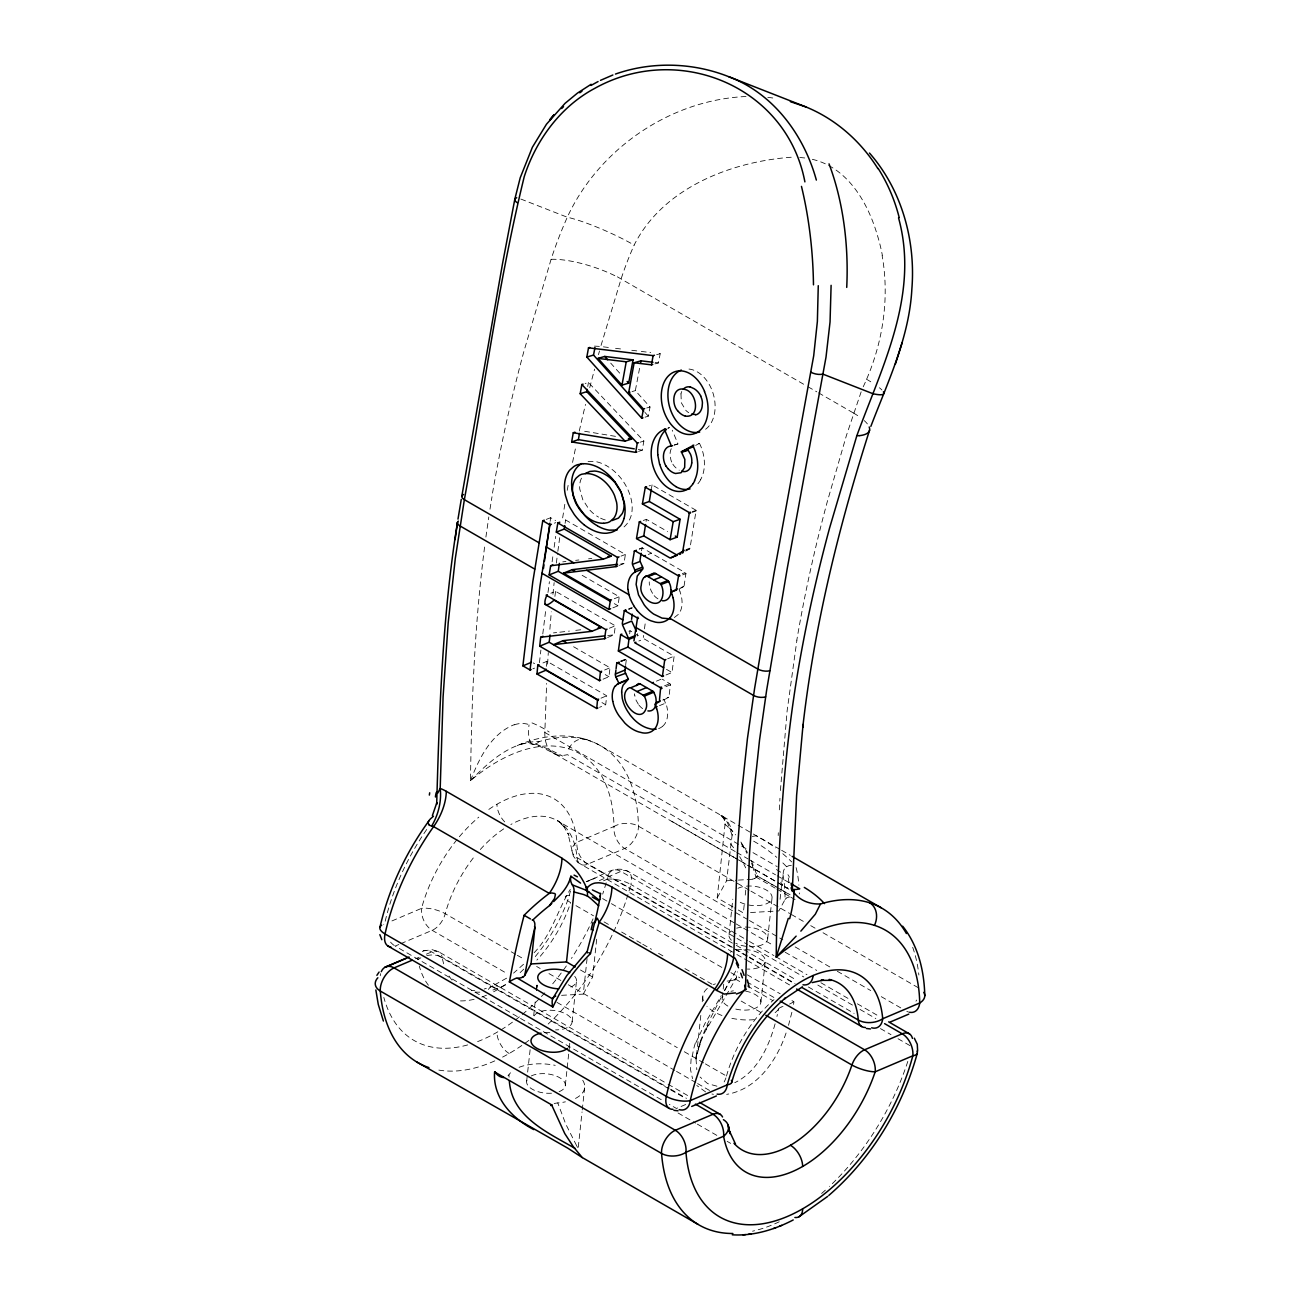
<?xml version="1.0" encoding="UTF-8"?>
<svg xmlns="http://www.w3.org/2000/svg" width="1300" height="1300" viewBox="0 0 1300 1300"><rect width="100%" height="100%" fill="white"/><g stroke="black" fill="none" stroke-linecap="round" stroke-linejoin="round"><path stroke-width="0.75" stroke-dasharray="5 3.75" d="M749.19 890.126L638.446 826.183A17.29 10.205 -1.1 0 0 614.006 826.491A165.588 95.599 -60 0 0 470.486 780.666C471.575 702.39 474.598 624 484.689 546.293M735.215 851.533L567.401 754.65A43.241 24.96 -60 0 1 544.83 732.469L546.634 683.442M778.196 835.575L778.31 832.748M779.334 809.867L779.951 798.265M547.609 664.137L548.291 652.535M780.406 790.546L787.117 710.905L796.916 640.153M669.273 694.346L670.459 684.109L662.334 679.217M684.076 585.975L685.961 573.3L682.37 574.129M549.884 629.281L551.314 611.812M530.124 1049.734L527.54 1073.134M536.51 990.259L537.29 982.394M552.923 594.311L554.141 582.628M536.559 990.145L537.404 982.134M565.337 1085.191L568.734 1053.39M572.13 1021.767L576.517 980.736M578.273 1147.283L582.043 1111.939M700.798 1015.398L696.085 1059.711L696.816 1069.721M702.244 1001.764L702.861 995.93M526.695 1080.934L527.329 1075.084M533.699 1015.576L535.372 999.976M568.929 1051.538L569.725 1044.16M561.567 995.329L583.261 994.11L587.226 957.141M583.261 994.11L592.637 977.015L596.7 939.023M582.254 1109.924L584.642 1087.84M732.891 906.896L717.21 897.845L725.091 823.859L724.067 818.919L720.753 815.23M717.21 897.845L726.586 880.766L732.095 835.347A8.807 6.939 -34.4 0 0 732.176 831.594L732.095 831.285A9.197 7.247 -34.4 0 0 731.64 830.245L730.844 829.173L735.572 834.844M722.264 997.766L723.726 984.084M729.04 934.342L732.81 899.178M744.185 905.011L743.34 912.925L734.63 907.904M745.241 895.115L745.875 889.184M760.906 1002.008L765.294 960.976M767.683 938.6L772.07 897.569M780.081 899.259L782.779 873.958A166.368 29.299 -78 0 1 785.086 899.486L778.83 910.926L749.255 912.6M539.451 662.659L540.881 650.114M546.39 666.331L546.959 661.294L606.71 695.793L605.702 704.73L599.528 707.314M536.477 990.064L537.144 984.1M670.491 684.791L664.479 687.261M542.783 633.945L545.903 608.741M603.021 679.201L608.936 676.747L610.009 667.778L571.87 645.742M696.524 1055.632L696.004 1059.061L700.342 1042.015L698.149 1048.288L703.983 1033.646L736.352 977.827L737.36 971.783M556.367 563.079L557.586 553.296M625.69 664.722L626.275 660.043M666.006 674.976L671.986 672.523L674.131 656.191L644.134 638.869L638.836 641.014M685.961 573.625L682.679 574.86M607.571 637.488L614.153 634.806L615.322 625.804L555.571 591.305L550.842 593.222M547.983 592.508L549.413 581.669M557.846 551.33L559.715 537.582M554.905 596.375L555.571 591.305M629.671 633.815L630.077 630.76L632.141 631.946M643.305 637.488L643.581 635.408M644.459 628.859L645.385 622.115M485.907 537.046L488.8 516.945M612.885 607.831L618.02 605.784L619.255 596.749L581.116 574.714M552.11 561.762L553.117 554.531M554.141 547.267L555.701 536.38M550.128 521.349L550.664 517.709L555.587 520.553M619.044 565.451L624.016 563.55L625.365 554.466L565.614 519.967L562.201 521.267M565.094 523.38L565.614 519.967M641.436 550.81L642.2 547.869L685.116 572.601L682.305 573.658M489.986 509.177L492.001 496.714M562.64 517.871L564.558 506.009A1084.931 626.389 -60 0 1 565.142 502.06M685.669 551.151L689.406 549.055A1.852 1.251 71.1 0 0 689.975 548.178L696.134 510.331L652.064 484.884L649.106 485.891M646.067 521.414L646.392 519.35L667.566 531.57M691.145 1058.704L690.446 1069.266L692.526 1078.707M651.544 487.988L652.064 484.884M638.544 451.392L642.265 450.174L643.874 441.009L588.445 382.493L585.146 383.5M587.714 386.506L588.445 382.493M645.044 417.186L648.342 416.179L650.033 406.981L635.342 390.618L639.925 366.421M793.504 1004.396L793.991 1001.764L790.53 999.781M654.924 363.886L658.401 362.928L660.221 353.697L656.159 353.21M781.056 1007.126A10.026 4.973 6.1 0 0 779.61 1007.923A10.546 5.249 6.2 0 0 778.521 1009.011L776.945 1016.47M680.989 393.916L681.314 402.773L685.847 410.377A18.086 12.626 73.6 0 0 688.707 412.685M791.879 1012.294L788.515 1025.326M598.471 354.656L599.495 350.967M775.092 1023.831C768.722 1046.89 757.347 1071.736 734.76 1082.705M601.039 345.442L621.124 278.866A218.53 126.165 -60 0 1 634.14 245.082C662.951 187.834 731.25 161.493 791.895 157.186M551.102 259.269L523.835 351.601A1136.769 656.321 -60 0 0 491.904 496.746M861.153 391.836L846.495 435.24L827.304 501.654A1084.931 626.389 -60 0 0 796.819 640.185M700.18 1041.479L707.411 1024.124L722.199 995.41M786.061 1033.029C776.88 1060.491 757.169 1089.319 726.668 1094.372M470.535 780.536C479.066 758.599 490.929 733.801 514.231 724.685M695.858 1042.763L704.925 1023.587L721.289 995.638M863.216 386.799C882.359 346.174 890.029 299.796 882.099 255.401M724.75 990.535L729.739 980.85A38.919 19.338 6.1 0 0 727.106 981.11M735.751 971.068L724.035 991.12M736.352 977.827L735.394 979.03A9.328 4.631 6 0 1 734.744 979.485L734.191 979.778M534.089 952.754C551.59 934.895 557.716 909.886 570.278 889.395M752.359 836.42L756.324 835.786L779.886 849.306M775.109 888.095L755.983 877.045L757.25 875.924L750.701 858.829M470.584 780.569C488.865 761.946 511.436 741.016 539.256 741.569A182.877 105.593 -60 0 1 638.446 826.183A17.29 9.977 -60 0 1 624.634 848.477L587.616 864.224A17.29 9.977 -60 0 1 577.038 857.642A96.411 55.672 -60 0 0 510.851 824.509M523.543 964.259L513.581 973.115M662.577 726.31L663 725.936A22.198 14.479 68 0 0 666.656 705.803M662.301 726.554L660.855 727.545A29.347 19.142 67.7 0 1 658.629 728.585M624.049 526.923C639.161 513.484 630.711 489.076 619.158 476.141A50.343 34.483 71.7 0 0 606.759 465.887M506.61 978.169L491.156 986.733L492.781 986.05L484.218 989.024M776.067 886.681L757.136 875.924L774.28 885.804M681.883 587.567L683.686 586.528L679.331 588.185M681.622 587.714L679.055 589.079M665.519 699.01L668.558 697.239L663.163 699.465M695.663 445.429L699.189 443.462L695.484 444.6M665.015 699.286L663.959 699.79M674.391 617.5L678.405 614.347L680.68 610.545A21.58 14.446 70.1 0 0 681.07 595.108A25.561 17.079 70.1 0 0 680.371 592.881L680.062 591.874M674.326 444.925L677.446 444.031M669.386 427.684L668.622 428.058A32.727 22.766 72.2 0 0 667.875 428.464M391.95 920.936L421.558 908.342A113.701 65.65 -60 0 1 478.774 817.164M398.873 944.499L395.184 946.075L662.366 1100.336M400.725 943.702L432.185 930.329A17.29 9.977 -60 0 0 445.25 913.705A96.411 55.672 -60 0 1 474.598 856.278M415.594 958.75L419.169 957.222M426.351 954.184L431.714 951.892A17.29 9.977 -60 0 1 442.146 957.288L668.915 1088.214M599.43 880.555L620.945 871.406L735.199 937.381M603.525 880.799L607.116 879.271A17.29 11.196 67 0 1 620.945 871.406A17.29 9.977 -60 0 1 630.841 884.471L734.565 944.352M685.685 1104.513L676.439 1108.461L669.403 1104.399M586.365 881.676L595.059 878.004L586.186 881.741C599.56 878.004 613.925 863.623 628.258 871.52L747.679 940.469M542.945 662.967L546.959 661.294M532.87 668.817L534.544 668.119M600.99 698.181L606.71 695.793M604.63 670.004L610.009 667.778M662.854 700.115L664.056 699.628L664.804 701.447A23.433 15.275 68 0 1 665.438 703.17L666.331 705.835M659.506 705.64L665.454 703.17M621.546 661.359L625.755 659.62M620.116 661.31L624.942 659.327M621.173 661.391L625.381 659.653M656.419 681.151L661.229 679.169M664.528 685.831L669.939 683.589M609.408 628.209L615.322 625.804M628.891 631.231L630.077 630.76M636.756 635.001L637.536 633.685M637.146 635.992L638.316 635.521L636.773 634.628M667.648 658.808L674.131 656.191M614.266 598.731L619.255 596.749M628.842 608.741L631.069 607.847M628.745 609.164L632.092 607.831M628.859 609.294L632.206 607.961M546.211 519.415L550.664 517.709M554.369 523.185L555.847 522.616M620.994 556.14L625.365 554.466M639.503 548.811L642.054 547.852M639.21 549.217L642.476 547.983M648.245 554.434L651.528 553.199M685.945 549.624L689.942 548.161M685.831 550.355L689.406 549.055M643.289 520.471L646.392 519.35M554.19 1103.635L555.003 1103.375A10.416 5.151 6 0 1 557.148 1103.001L557.765 1102.92A38.919 19.338 6.1 0 0 565.403 1101.831M692.331 511.631L696.134 510.331M692.217 512.346L696.02 511.046M423.329 950.917L432.218 949.666L439.14 952.071L666.347 1083.241M640.169 442.211L643.874 441.009M674.31 445.136L678.015 443.983L673.14 432.331M668.054 427.976L669.289 427.586M646.717 407.989L650.033 406.981M632.028 391.609L635.342 390.618M789.067 865.719L789.604 865.589A9.441 7.442 -35.2 0 1 791.359 865.296M594.441 346.125L599.332 346.369M656.679 354.656L660.221 353.697M783.023 1006.525L782.291 1006.688A9.344 4.664 6.2 0 0 781.267 1007.013M620.766 563.924L624.016 563.55M562.738 561.876L565.955 561.486M575.64 560.349L578.858 559.975M588.559 558.837L591.793 558.447M607.75 635.538L614.153 634.806M553.442 632.905L556.628 632.548M559.812 632.19L569.384 631.085M575.77 630.354L582.156 629.622M588.071 461.402L594.799 461.451A50.684 34.694 71.6 0 1 604.24 464.555L606.45 465.709M726.586 880.766L736.45 880.214M738.416 880.1L750.262 879.434M746.021 96.509C670.426 99.824 598.942 148.671 567.288 217.23A270.595 156.227 -60 0 0 551.184 259.025M471.559 990.568L474.76 990.665M799.76 157.463L804.863 157.982M716.934 1086.182L707.655 1083.631L700.066 1077.017M631.784 350.285L639.909 351.26M641.258 351.423L650.731 352.56M603.395 346.856L610.155 347.669M615.566 348.335L623.675 349.31M655.151 362.537L658.401 362.928M767.812 97.321L774.361 98.199M733.72 857.188L552.24 752.375L555.457 754.227C543.855 748.589 530.806 739.408 517.497 745.485C543.319 734.305 574.681 731.234 599.999 745.436L756.844 836.062A198.543 162.419 -29.3 0 1 775.515 847.941M615.485 436.361L583.18 431.031M638.267 449.524L642.265 450.174M713.44 1094.307L711.929 1094.015M812.321 159.315C847.259 167.489 867.425 201.906 876.996 234A229.905 203.954 -32.7 0 1 882.359 255.336M531.505 743.779L533.747 744.347M520.845 199.046L567.288 217.23A51.886 7.605 24 0 1 634.14 245.082M705.624 1091.935L696.784 1085.467M617.37 276.819L806.309 385.775M581.49 478.156A19.338 13.211 70.8 0 0 579.751 488.995L582.741 499.574L588.64 508.771A38.139 25.886 70.7 0 0 596.716 516.003L598.536 517.091M808.048 386.783L816.79 391.836M818.529 392.844L853.466 413.01M614.283 603.622L618.02 605.784M666.477 669.354L671.986 672.523M605.199 674.586L608.936 676.747M533.227 662.886L534.56 663.666M601.965 702.569L605.702 704.73M781.641 850.314L790.367 855.367M544.83 732.469L740.074 845.179M741.683 846.105L748.134 849.842M752.976 852.638L777.173 866.612M736.824 852.459L748.117 858.975M749.726 859.917L775.548 874.819M777.156 875.745L790.075 883.204M735.475 858.195L746.005 864.273M747.76 865.28L787.8 888.371A43.241 24.96 -60 0 1 780.731 882.245M780.715 889.362L790.091 894.79M775.986 886.795L789.685 894.709M776.847 889.086L789.019 896.123M790.741 897.114L797.696 901.127M750.961 891.134L779.074 907.367M780.845 908.391L789.636 913.461M791.391 914.485L803.692 921.586M810.729 925.649L815.994 928.688M823.03 932.75L917.946 987.545M747.679 919.523L624.634 848.477A17.29 11.196 67 0 1 614.006 826.491L576.989 842.237A113.701 65.65 -60 0 0 486.281 811.233M749.434 920.53L782.844 939.819M795.145 946.92L830.294 967.216M837.33 971.279L870.724 990.568M881.286 996.661L904.134 1009.84M734.354 922.886L559.049 821.714L562.689 824.509L557.31 820.365L564.915 827.596L563.225 825.5L568.913 835.396L567.84 833.089L573.349 856.099L578.403 862.778L650.731 904.767M736.109 923.894L772.915 945.149M785.184 952.234L816.741 970.434M749.434 941.476L773.955 955.63M775.694 956.638L806.975 974.708M820.885 982.735L850.428 999.798M857.383 1003.811L879.97 1016.844M736.954 938.389L747.5 944.483M749.255 945.506L803.758 976.966M817.814 985.075L852.979 1005.371M860.015 1009.434L875.826 1018.566M736.32 945.36L796.087 979.875M808.389 986.976L854.1 1013.366M880.458 1028.592L891.004 1034.67M898.04 1038.733L910.341 1045.834M747.565 956.085L577.038 857.642A17.29 10.871 -4.9 0 1 576.989 842.237A17.29 11.196 67 0 0 587.616 864.224L747.597 956.572M749.32 957.109L795.015 983.483M749.352 957.596L793.293 982.962M652.486 905.791L735.101 953.485M736.856 954.509L745.648 959.579M747.403 960.586L789.604 984.945M747.337 974.837L780.163 993.785M602.631 898.592L609.668 902.639M611.423 903.663L723.921 968.614M730.957 972.676L739.749 977.746M746.785 981.809L774.914 998.042M735.394 979.03L740.496 981.971M747.305 985.904L772.817 1000.626M575.949 905.661L593.531 915.818M604.077 921.911L609.342 924.95M621.644 932.051L640.981 943.215M642.736 944.239L651.528 949.309M658.564 953.371L665.6 957.417M684.938 968.581L713.066 984.831M741.179 1001.065L762.271 1013.236M580.45 969.979L592.637 977.015M515.564 954.298L445.25 913.705A17.29 5.883 15.2 0 0 421.558 908.342A17.29 11.196 67 0 0 432.185 930.329L507.78 973.976M517.319 955.305L524.355 959.367M536.656 966.469L540.166 968.5M548.957 973.586L561.259 980.688M568.295 984.75L677.284 1047.67M684.32 1051.733L703.658 1062.896M705.413 1063.904L726.505 1076.075A17.29 9.977 -60 0 1 724.165 1081.941M557.001 1002.381L674.765 1070.388M676.52 1071.395L695.858 1082.559M697.629 1083.582L711.685 1091.691M668.086 1084.249L689.016 1096.322M670.67 1089.221L686.497 1098.354M669.029 1088.896L431.714 951.892A17.29 11.196 67 0 0 422.24 951.486M670.784 1089.92L684.856 1098.029M678.048 1112.979L695.581 1123.102M697.336 1124.126L718.396 1136.281M727.155 1141.335L730.665 1143.366M671.986 821.454L787.8 888.371M784.582 886.519L789.457 889.606M657.946 598.845L656.451 597.821A15.779 10.595 69.8 0 1 653.071 594.311L652.519 593.515M722.085 815.929C726.716 818.074 732.16 829.238 731.64 830.245M578.403 862.778L576.144 860.6M644.914 412.36L648.342 416.179M619.678 373.132L610.707 363.123M638.365 704.275L636.155 700.391A12.447 8.174 67.7 0 1 635.131 697.288L634.758 695.126M740.903 842.026L747.484 852.556M576.599 1145.641L565.646 1123.85L557.765 1102.92M576.859 1146.129L577.492 1147.413M672.262 430.235L672.701 431.291M752.44 865.833L755.983 877.045M679.981 591.614L679.266 589.534M509.064 1077.229L508.966 1074.743A38.919 19.338 6.1 0 1 512.281 1071.168M799.305 892.889L799.337 893.994M508.95 1074.743A10.546 5.232 6.1 0 1 507.991 1075.734M582.725 1080.284A38.919 19.338 6.1 0 1 574.113 1099.085M519.106 1067.316A38.919 19.338 6.1 0 1 555.23 1065.35M548.161 1024.026A182.877 105.593 -60 0 0 630.841 884.471A17.29 6.013 14.8 0 0 607.116 879.271A165.588 95.599 -60 0 1 602.68 894.124M528.905 1040.358A182.877 105.593 -60 0 1 499.558 1058.622M494.78 1060.881A182.877 105.593 -60 0 1 436.702 1069.689M695.776 1057.436A65.358 35.084 -58.2 0 1 700.716 1043.104M778.538 1009.011A38.919 19.338 6.1 0 1 772.119 1014.666M754.244 1019.655A38.919 19.338 6.1 0 1 729.592 1017.819M721.971 1015.495A38.919 19.338 6.1 0 1 706.908 1006.233M703.398 1000.675A38.919 19.338 6.1 0 1 708.337 987.61M713.391 984.685A38.919 19.338 6.1 0 1 715.374 983.856M692.331 1056.721A56.469 37.538 -59.6 0 1 696.036 1040.991M793.488 1001.812A11.635 3.38 -21.7 0 1 789.587 1004.071M509.161 1053.487A17.29 9.977 60 0 1 496.941 1032.314M593.044 918.856A165.588 95.599 -60 0 1 571.399 958.458M566.361 965.916A165.588 95.599 -60 0 1 552.289 984.295M544.814 992.859A165.588 95.599 -60 0 1 474.435 1042.779M467.642 1044.924A165.588 95.599 -60 0 1 383.841 997.425M426.709 829.481A165.588 95.599 -60 0 0 384.54 924.089A17.29 6.792 12.4 0 0 383.695 924.316M380.266 975.764A17.29 11.196 67 0 1 380.64 973.619M535.275 956.589A113.701 65.65 -60 0 0 569.481 895.278A17.29 11.196 67 0 1 570.911 890.321M569.481 895.278A17.29 4.696 18.5 0 0 570.668 902.623A96.411 55.672 -60 0 1 536.867 960.099M523.754 969.15A113.701 65.65 -60 0 1 517.725 974.789M505.326 984.604A113.701 65.65 -60 0 1 492.733 992.258M486.444 995.215A113.701 65.65 -60 0 1 481.78 997.035M474.11 999.31A113.701 65.65 -60 0 1 456.755 1000.724M428.415 985.237A113.701 65.65 -60 0 1 419.299 966.046M420.875 957.807A17.29 11.651 -10.1 0 0 417.901 959.758A17.29 11.196 67 0 1 418.909 955.663M426.79 955.614A17.29 11.651 -10.1 0 1 442.146 957.288A96.411 55.672 -60 0 0 444.356 965.981M505.602 984.847A96.411 55.672 -60 0 1 489.808 990.827M479.83 992.16A96.411 55.672 -60 0 1 475.101 992.03M452.01 980.086A96.411 55.672 -60 0 1 447.655 973.635M480.317 849.501A96.411 55.672 -60 0 1 503.994 828.669M488.345 989.446A17.29 11.196 67 0 1 500.273 987.35M912.681 947.31A182.877 105.593 -60 0 1 918.873 975.033M907.806 1061.418A182.877 105.593 -60 0 1 829.433 1186.413M825.354 1190.15A182.877 105.593 -60 0 1 819.878 1194.944M779.22 1221.789A182.877 105.593 -60 0 1 752.521 1231.197M734.207 979.794A10.156 5.07 6.2 0 1 730.21 980.818M569.676 1043.25A19.451 9.669 6.1 0 1 568.539 1047.247M544.83 1032.688A19.451 9.669 6.1 0 1 550.274 1032.72M531.278 1075.961A19.451 9.669 6.1 0 1 559.617 1077.668A19.451 9.669 6.1 0 1 558.724 1091.805M551.509 1093.219A19.451 9.669 6.1 0 1 532.334 1089.27A19.451 9.669 6.1 0 1 527.361 1079.276M736.564 950.008A19.451 9.669 6.1 0 1 764.481 957.97A19.451 9.669 6.1 0 1 747.386 969.069M730.356 952.217A19.451 9.669 6.1 0 1 731.217 951.746M745.566 991.12A19.451 9.669 6.1 0 1 760.142 1004.477A19.451 9.669 6.1 0 1 734.841 1008.865M727.886 1006.102A19.451 9.669 6.1 0 1 722.914 996.109M730.99 991.299A19.451 9.669 6.1 0 1 733.411 990.827M514.296 724.847A24.619 23.335 75.5 0 1 529.1 724.604M539.256 741.569A43.241 12.057 -71.6 0 1 529.019 724.913M532.009 722.898A48.994 18.168 15.6 0 1 549.169 732.03M535.762 744.12A112.872 45.224 12 0 1 562.591 756.08M776.441 869.554A48.994 12.789 19 0 1 783.136 873.892M789.165 882.765A43.241 34.32 -41.4 0 1 788.044 874.461M787.946 874.689A24.619 12.269 -78.3 0 1 789.392 877.191M853.417 413.01A51.951 14.82 17.8 0 1 859.885 417.137M864.24 420.615A51.951 14.82 17.8 0 1 867.376 423.914M567.222 490.295A1084.931 626.389 -60 0 1 568.425 483.762M572.569 462.426A1084.931 626.389 -60 0 1 575.997 445.933M579.28 431.015A1084.931 626.389 -60 0 1 585.536 404.365M589.729 387.644A1084.931 626.389 -60 0 1 594.604 369.168M568.75 748.865A17.29 14.007 -72.3 0 1 588.477 740.431M757.153 875.924A8.921 4.42 5.5 0 1 754.812 878.41M720.736 815.311A198.543 38.447 -77.4 0 1 729.381 827.905A9.604 7.556 -34.5 0 1 731.429 829.92M741.439 843.83A177.385 145.112 -29.3 0 1 746.98 853.434M751.514 863.298A177.385 145.112 -29.3 0 1 752.505 865.8M729.316 828.019A177.385 145.112 -29.3 0 1 734.89 834.616M732.111 835.283A191.149 33.67 -78 0 0 725.026 824.688A7.394 4.794 67 0 0 720.801 814.905M782.779 853.694A198.543 162.419 -29.3 0 1 791.684 861.916M786.581 866.791A8.678 6.825 -34.4 0 1 788.661 865.833M753.659 841.165A191.149 157.479 -27.5 0 1 776.783 857.383M782.844 862.94A191.149 157.479 -27.5 0 1 786.646 866.775M394.274 945.506A17.29 11.196 67 0 1 388.57 939.494M504.692 821.892A17.29 9.977 60 0 1 496.941 804.261M726.505 1076.075A96.411 55.672 -60 0 1 774.004 999.619M916.614 1000.057A17.29 9.977 -60 0 1 915.98 1001.179M908.651 1012.066A17.29 11.196 67 0 1 906.815 1011.351M574.73 976.365A19.451 9.669 6.1 0 1 567.694 988.016M534.137 1015.869A19.451 9.669 6.1 0 1 555.425 1010.653A19.451 9.669 6.1 0 1 572.13 1021.572A19.451 9.669 6.1 0 1 555.587 1029.892M738.01 888.339A19.451 9.669 6.1 0 1 766.009 889.85A19.451 9.669 6.1 0 1 766.122 903.923A19.451 9.669 6.1 0 1 738.124 901.062M736.629 928.184A19.451 9.669 6.1 0 1 762.905 931.661A19.451 9.669 6.1 0 1 762.076 944.824A19.451 9.669 6.1 0 1 735.686 943.231M731.347 940.209A19.451 9.669 6.1 0 1 731.266 930.898M739.635 856.651A166.368 137.069 -27.5 0 1 745.664 867.864M730.486 843.83A166.368 137.069 -27.5 0 1 733.769 848.006M783.217 873.876A10.01 8.255 -27.5 0 1 786.094 866.726M785.07 899.535A9.848 4.891 6.3 0 1 786.597 898.008M786.744 897.943A9.425 4.68 6.1 0 1 787.508 897.569L787.784 897.455A8.742 4.355 6.2 0 1 789.734 896.919M754.715 878.459A9.523 4.729 6 0 1 752.895 879.044M752.7 879.125A9.88 4.924 6.2 0 1 750.75 879.417M551.168 259.317A51.886 14.463 17.9 0 1 617.142 276.851M866.483 379.226A51.886 7.605 24 0 1 873.892 383.776M879.417 387.757A51.886 7.605 24 0 1 881.92 390M688.984 369.054A32.37 22.782 74.4 0 1 713.489 394.745A32.37 22.782 74.4 0 1 705.591 429.276M680.94 393.868A13.52 9.474 74 0 1 681.769 391.511M796.087 867.62A177.385 34.352 -77.4 0 1 798.883 885.138M699.433 443.284A32.435 22.441 73 0 1 700.668 479.554M700.7 479.602A32.24 22.149 72.9 0 1 696.101 485.55M671.271 448.679A13.877 9.62 72.5 0 0 670.053 455.358L670.914 459.94A13.731 9.49 72.5 0 0 672.864 464.149M672.847 464.165A14.511 10.026 72.4 0 0 675.122 467.058L675.773 467.691A16.867 11.651 72.4 0 0 679.234 470.194M605.264 519.951A37.911 25.691 70.6 0 1 598.536 517.043M652.584 593.352A14.056 9.474 70 0 1 649.253 581.88M634.546 695.077A14.983 9.848 67.7 0 1 634.433 693.794M642.622 708.63A15.535 10.172 67.7 0 1 638.381 704.356M708.337 1024.871L705.965 1029.405L708.305 1024.969"/><path stroke-width="1.5" d="M621.66 692.039L622.245 698.279A26.617 17.387 67.5 0 0 629.492 713.944L629.558 714.253A41.616 27.17 67.4 0 0 631.605 716.771L633.961 719.404A38.659 25.171 67.4 0 0 647.676 728.146L650.488 728.91A35.279 22.994 67.4 0 0 652.389 729.202L656.24 729.154M679.201 1109.648A17.29 11.196 67 0 0 690.267 1100.596A165.588 95.599 -60 0 1 745.485 988.634L749.385 855.758L753.886 793.033L759.558 739.928L766.626 690.316L787.378 567.726L826.004 357.207L830.05 321.945L831.106 285.334M735.508 992.908L724.1 994.077L716.479 990.373A43.241 20.215 -51.7 0 0 733.671 957.905L737.766 844.854L741.699 792.236L747.403 738.79L754.536 688.837L773.923 574.031L813.702 355.777L817.375 321.457L818.269 285.691M792.269 891.377L796.624 795.194L803.075 724.409L802.783 727.236C814.255 626.145 838.663 526.923 869.602 430.121M587.454 895.7L587.47 893.035M597.854 708.012L596.733 708.484L536.981 673.985L537.794 665.113L538.947 664.641M596.733 708.484L597.545 699.611L598.683 699.14M531.18 669.516L530.059 669.988L522.892 665.86L532.756 582.059L542.766 520.747L544.245 520.179M530.059 669.988L539.923 586.186L549.933 524.875L551.411 524.306M917.638 1051.148L917.28 1044.274L914.306 1038.18M600.649 680.192L599.462 680.68L539.711 646.181L540.702 637.244L543.091 636.253M524.778 975.341L531.017 963.934L534.983 926.981A166.368 29.299 -78 0 0 524.761 975.341A9.848 4.891 5.9 0 1 523.201 976.836M575.217 966.972L566.508 961.935L573.999 891.946A15.031 12.399 -26.8 0 0 573.592 887.494M599.462 680.68L600.454 671.742L601.656 671.239M536.981 673.985L545.951 670.231L546.081 669.11M616.736 663.309L616.736 663.227A2.779 1.836 68.2 0 1 616.834 662.691L617.094 662.642A3.461 2.275 68.4 0 1 617.467 662.821L660.628 687.781L659.506 699.692M539.711 646.181L549.185 642.249L550.062 634.952M616.086 668.704L616.736 663.341L619.141 662.35M615.924 670.036L615.355 674.651A3.608 2.356 67.6 0 0 615.81 676.845L625.592 673.303A47.645 31.054 68 0 1 626.291 674.749L628.387 679.153L623.188 685.067A19.614 12.902 67.5 0 0 621.66 692.039M625.528 666.055L624.942 670.67A3.591 2.373 68.1 0 0 625.381 672.88L625.592 673.303M621.839 634.091L620.653 634.579L618.361 651.024L627.933 647.091L629.005 638.934M547.3 594.669C544.082 600.048 542.279 611.244 554.466 599.739M631.589 619.288L632.271 614.185M791.034 887.835A43.241 34.32 -41.4 0 0 820.511 903.955L815.327 914.209L800.849 931.125M618.361 651.024L662.399 676.455L664.706 660.01L665.892 659.539M543.465 568.49L543.952 564.883M552.858 564.899L550.631 565.776L549.153 574.925L558.269 571.285L559.358 563.371M604.549 635.911L563.062 640.673L553.508 644.637L604.597 638.706L605.865 629.639L607.051 629.168M544.44 561.259L549.851 523.169M638.479 618.475L637.358 618.183M455.049 539.614L457.519 522.226C442.341 615.469 439.433 710.092 436.67 804.31L436.865 802.636L432.396 815.539M600.519 893.75L592.41 889.931M639.99 560.479L641.079 553.247M559.78 522.194L557.83 522.941L556.303 532.106L564.265 529.051L564.769 525.639M622.261 623.773L624.276 610.951L625.95 610.269M633.945 640.949L637.374 618.93M600.21 895.814L600.08 896.659M640.64 521.43L639.308 521.901L636.464 538.606L643.776 535.925L645.564 524.534M549.153 574.925L608.904 609.424L610.383 600.275L611.504 599.836M457.99 519.122L461.256 499.444M639.308 521.901L670.101 539.695L677.186 537.128L680.095 519.269L649.301 501.491L642.395 503.913L645.304 487.191L646.571 486.753M632.271 563.404L634.433 550.778M649.301 501.491L651.365 489.027M461.825 496.177L502.596 263.299L514.816 199.209L520.227 177.743L532.383 147.257L546.455 124.247L565.029 103.366L577.492 93.08L591.142 84.272M610.383 600.275L563.436 573.17L616.054 566.605L617.581 557.44L619.044 556.871M574.941 432.185L573.267 432.754L571.659 441.951L578.403 439.644L579.459 433.355M599.625 899.47L599.544 899.958M671.206 557.83L682.273 551.655A1.852 1.268 72 0 0 682.841 550.761L689.374 512.639L690.641 512.2M670.101 539.695L673.189 521.69L680.095 519.269M676.39 588.721L678.47 576.436L679.867 575.916M599.462 900.461L599.462 900.461A49.108 8.645 -78 0 1 596.375 915.492L595.4 919.604M583.082 384.15L581.847 384.524L637.276 443.137L635.635 452.351L571.659 441.951M587.194 389.382L586.771 391.674L631.654 439.01L625.04 441.155L580.19 393.738L581.847 384.524M642.98 417.82L641.745 418.21L643.419 408.996L628.696 392.6L634.14 362.765L641.014 360.831L652.974 362.277M641.745 418.21L586.836 357.045L588.51 347.815L589.778 347.457M621.985 385.125L626.226 361.806L633.067 359.873L628.648 383.142L621.985 385.125L598 358.394L604.727 356.444L633.067 359.873M634.14 362.765L651.446 364.845L653.136 355.631L654.469 355.257M437.726 793.146L440.196 788.45L443.089 696.832L448.191 622.814L455.293 558.561L464.36 499.671C483.876 391.966 498.241 282.929 524.258 176.589C536.087 139.961 560.511 106.551 594.896 88.286C678.584 41.697 786.793 86.499 804.895 181.886M643.776 411.092L593.531 355.079L594.961 347.604M640.64 362.7L641.014 360.831M587.161 951.649A184.697 32.532 -78 0 1 592.67 930.605L592.816 929.955M788.304 918.336L776.246 957.044L796.136 936.13M624.293 610.837L625.495 610.074M595.173 920.546L592.702 930.443M379.99 927.095C388.765 888.81 405.86 852.638 428.902 820.885M870.854 426.368C887.851 381.777 909.252 337.691 911.852 289.152C915.801 240.63 901.859 189.979 869.472 153.043M917.312 1053.179C902.346 1107.746 871.666 1158.316 828.815 1195.415M731.673 1082.494C740.821 1049.88 759.541 1019.72 785.558 997.896L784.42 998.904L802.425 986.846M902.021 343.054L895.375 364.081M856.895 435.532C882.456 365.609 919.587 294.271 898.528 217.815M594.685 922.903L596.911 918.434A1.804 0.975 -74.8 0 1 597.366 918.255L599.219 922.22A193.619 37.505 -77.4 0 0 590.46 953.599A177.385 145.112 -29.3 0 0 558.837 995.117L552.874 1007.013L509.421 981.923L512.021 968.077A177.385 34.352 -77.4 0 1 524.111 915.298A193.619 158.389 -29.3 0 1 549.266 893.376A43.241 24.96 -60 0 0 561.957 858.114L446.306 791.342A49.108 28.925 61 0 0 440.196 788.466A43.241 28.909 -69.9 0 1 431.714 825.971A7.654 6.013 -86.3 0 1 433.615 826.605L549.25 893.376A16.315 15.307 67.2 0 1 551.753 892.954L554.726 893.523A1.934 1.82 77.1 0 1 555.409 894.481L554.548 898.495L549.445 905.645A184.697 152.165 -27.5 0 0 532.642 920.173L532.155 919.896M569.839 879.678L570.944 876.216L580.58 883.106M569.497 880.571L568.571 882.716M553.02 998.059L566.767 975.601L587.048 951.584M376.886 975.341L379.096 972.042M693.16 483.535L692.559 484.429A32.24 22.246 72.8 0 1 656.191 474.045A32.24 22.246 72.8 0 1 664.462 429.471M643.89 577.655L643.597 577.996A10.172 6.971 71.7 0 0 643.337 578.321A14.787 10.14 71.7 0 0 641.29 585.114C637.406 597.837 659.88 612.869 662.74 595.416A13.553 9.279 71.7 0 0 661.082 584.447M561.665 108.55L563.534 106.649M612.82 701.431L613.633 704.844A26.032 16.754 66.1 0 0 619.109 715.91L624.91 723.125A38.139 24.31 65.8 0 0 638.398 731.819L642.622 732.875A30.924 19.776 66.9 0 0 651.983 731.25L654.062 729.528M627.608 688.984C615.989 700.001 641.729 727.756 646.555 706.794A13.39 8.596 67.7 0 0 644.296 696.101M553.637 901.631L560.414 894.725A49.108 40.462 -27.5 0 0 568.669 882.733M549.559 905.531L551.801 903.386M533.845 1129.602C512.184 1118.504 492.635 1097.964 494.585 1071.947L551.606 1104.854L550.859 1105.585L551.85 1104.935M644.264 577.33L645.19 576.648M627.835 688.789L628.079 688.594A14.771 9.636 66.9 0 1 628.534 688.301L629.671 687.7M827.71 1196.39L799.077 1216.735M433.436 816.238L430.479 818.854A21.32 9.571 -9.2 0 0 427.96 823.062M628.387 679.153L618.394 683.442M615.501 686.091A28.779 18.801 66.1 0 1 617.435 684.158L618.134 683.637M670.231 618.865L661.992 618.101L653.738 614.12A37.278 24.911 69.5 0 1 648.489 609.765L646.003 607.116A40.593 27.202 69.6 0 1 644.183 604.841L638.511 594.896L636.122 584.383L637.227 576.128L643.061 568.604L642.346 566.41M642.395 569.173L634.611 572.146M579.784 92.804L581.961 91.244M651.251 575.234A14.056 9.474 70 0 1 651.706 574.681A8.044 5.428 70 0 1 652.031 574.389A19.24 12.968 69.8 0 1 652.779 573.804L653.543 573.3A3.705 2.502 70.2 0 1 655.281 573.284L655.817 573.592A65.683 44.281 70.2 0 0 656.874 574.259L667.842 580.596A2.015 1.349 70.2 0 1 668.72 581.571L670.02 584.529A11.7 7.865 70.2 0 1 670.751 587.584L670.914 589.68M653.25 573.479L644.93 576.826M585.341 473.558L589.875 471.445L594.653 471.039A37.911 25.919 71.5 0 1 605.329 474.565L607.149 475.67A38.139 26.049 71.4 0 1 615.209 482.901L621.059 492.099L624 502.677A19.338 13.098 71.3 0 1 622.278 513.533L618.459 518.115L612.072 520.553M581.555 463.58C569.173 471.055 570.001 488.475 575.169 500.159M671.71 591.89L673.839 590.688M590.996 85.442L598.065 81.559M674.099 590.541L677.398 588.916M693.826 445.104L681.298 451.815L693.534 446.599M656.029 702.942L660.173 700.716M679.77 554.434L680.615 553.962M682.11 553.134L683.231 552.5M793.227 1219.953C774.524 1229.67 753.561 1236.121 732.29 1234.805M600.486 80.356L612.885 74.994M409.11 956.995L384.963 967.281L405.844 958.49M522.308 977.324L522.129 977.389A8.742 4.339 6.1 0 1 517.449 978.201L552.695 998.952A8.905 4.436 6.7 0 1 554.369 996.742M412.002 960.278L394.079 967.899A17.29 11.196 67 0 0 381.274 971.669M691.714 1106.446L716.398 1095.965M890.337 1021.979L908.83 1014.114M522.892 665.86L531.31 662.35M617.435 684.158L626.974 680.192M652.811 691.226L640.087 683.881L630.533 687.846L643.24 695.191L652.811 691.226A2.161 1.414 68 0 1 653.738 692.217L655.135 695.273A11.668 7.638 68 0 1 655.947 698.409L656.142 700.57A16.786 10.953 68.1 0 1 655.769 704.356A16.786 10.969 68.1 0 1 655.622 705.055M636.935 691.551L646.506 687.586M653.738 692.217L644.183 696.183A2.161 1.414 67.5 0 0 643.24 695.207M659.88 701.366L654.778 704.242M656.516 708.825L655.931 707.119L657.117 706.631M615.404 674.034L625.008 670.053M660.871 688.756L662.074 688.269M617.5 662.854L618.767 662.383M652.21 682.89L653.413 682.386M660.319 687.57L661.521 687.066M540.702 637.244L591.793 631.329L601.347 627.413L554.401 600.308M604.597 638.706L605.784 638.219M662.399 676.455L663.601 675.967M634.985 635.716L628.517 638.349L622.456 624.764L631.719 621.075L636.366 631.166M620.653 634.579L628.908 639.34L634.79 636.951M635.895 642.216L634.709 642.688L664.706 660.01M608.904 609.424L610.61 608.741M563.436 573.17L572.309 569.644L617.533 564.314M624.959 610.854L626.064 610.415M637.959 617.207L636.854 617.663L624.374 610.512M550.631 565.776L603.249 559.211L611.211 556.156L564.265 529.051M616.054 566.605L617.549 566.036M773.695 1228.467L775.84 1227.655M642.021 565.695L640.153 561.454L632.418 564.395L634.839 570.115L642.655 567.125M655.817 573.592L648.017 576.566A65.39 44.834 71.7 0 0 649.074 577.233L660.043 583.57L667.842 580.596M653.689 579.898L661.489 576.924M668.72 581.571L660.92 584.561A2.015 1.381 71.7 0 0 660.53 583.992M676.601 590.021L671.255 592.004L672.084 594.571M779.529 1226.209L781.592 1225.413M634.303 551.184L636.399 550.258M634.985 550.794L644.036 556.01L645.434 555.49M679.023 574.876L677.625 575.413L644.036 556.01M678.145 575.705L679.559 575.185M675.496 555.961L670.02 557.976L637.033 538.947M675.951 555.783L677.316 555.279L643.776 535.925M682.825 550.745L684.158 550.258M682.273 551.655L683.605 551.168M615.436 74.067C651.852 61.263 692.9 62.433 728.731 76.7L805.821 106.892C835.673 119.031 860.925 141.375 877.906 168.643M689.244 513.37L690.511 512.931M635.635 452.351L636.886 451.945M637.276 443.137L638.511 442.747M580.19 393.738L586.771 391.674M666.071 466.294A13.731 9.506 72.7 0 1 670.849 446.046L672.653 445.656M681.346 451.896L687.944 449.832M665.584 428.74L664.349 429.114L671.418 446.046A3.185 2.21 72.8 0 1 670.865 446.111M643.419 408.996L644.654 408.623M628.696 392.6L629.947 392.226M586.836 357.045L593.531 355.079M651.446 364.845L652.762 364.488M812.207 982.589L823.485 980.086L820.95 980.33L831.334 980.379M617.126 530.01L609.164 530.156A50.684 34.304 70.6 0 1 599.739 527.117L597.756 526.045M607.961 556.53L611.211 556.156M598.146 627.786L601.347 627.413M859.202 435.598L856.814 435.776L829.562 528.092A1136.769 656.321 -60 0 0 797.615 673.254C781.983 767.049 777.384 862.225 776.197 957.174A165.588 95.599 -60 0 1 919.717 1002.999A17.29 10.205 -1.1 0 0 923.812 992.355M742.95 1234.837L745.534 1234.594M748.459 1234.301L750.994 1234.074M583.115 463.613L577.314 464.782A36.985 25.464 72 0 0 573.836 466.521L569.774 470.08A28.844 19.841 71.9 0 0 565.435 495.381L567.678 502.564A36.985 25.415 71.9 0 0 570.017 507.65L574.161 514.361A47.938 32.89 71.8 0 0 584.009 524.712L584.041 524.761M695.435 414.473L692.283 414.245A18.086 12.626 73.6 0 1 691.665 414.066M603.688 523.364L607.717 522.616A26.845 18.427 72 0 0 610.236 521.414L613.844 518.148A19.858 13.618 72.1 0 0 616.574 502.255L614.624 495.771A27.008 18.541 72.1 0 0 612.202 490.88L609.846 487.289A38.594 26.536 72.1 0 0 585.894 473.574L581.847 474.207A26.877 18.492 72 0 0 579.312 475.41L576.339 477.896A19.971 13.748 71.9 0 0 573.219 495.901L574.925 501.052A26.829 18.444 71.9 0 0 576.648 504.692L579.719 509.535A38.578 26.488 71.9 0 0 603.671 523.25M531.017 963.934L566.508 961.935M870.48 1028.95L866.369 1028.479M678.031 1110.801L673.92 1110.33M588.51 347.815L653.136 355.631M598 358.394L626.226 361.806M573.267 432.754L625.04 441.155M628.42 438.474L631.654 439.01M634.27 448.858L578.403 439.644M579.426 893.425L581.685 894.01A62.286 40.349 67 0 1 584.074 894.709L587.421 896.139M578.695 893.246L573.999 891.946M685.392 416.146C700.863 418.129 696.93 391.544 684.613 389.382M790.367 101.644L805.821 106.892M684.222 389.236C672.23 386.506 671.222 404.869 678.064 411.158M685.181 416.081L684.401 415.821A17.631 12.236 73 0 1 678.795 411.986L678.308 411.45M570.879 876.2A14.625 12.041 -27.5 0 0 572.374 884.877L585.016 889.818A78.666 61.506 -46.8 0 1 586.641 890.695A17.29 10.595 -63.4 0 1 586.056 886.892L585.065 884.65A41.275 24.034 60.9 0 0 561.957 858.341M728.731 76.7C773.451 93.454 804.017 135.135 816.351 180.082M586.056 886.892L587.356 887.64A17.29 9.328 -56.8 0 0 587.551 891.134A78.666 65.585 -46.3 0 1 589.176 892.174M575.136 1148.453C548.096 1132.706 511.631 1116.928 509.34 1080.901M530.433 918.921L524.128 915.298M645.304 487.191L689.374 512.639M642.395 503.913L673.189 521.69M675.269 536.023L677.186 537.128M557.83 522.941L617.581 557.44M542.766 520.747L549.933 524.875M556.303 532.106L603.249 559.211M539.077 542.815L464.36 499.671A8.661 3.802 9.8 0 1 463.548 494.488M546.244 546.942L573.836 562.867M586.641 570.261L628.924 594.685L627.997 589.501M572.309 569.644L575.25 571.334M558.269 571.285L610.545 601.461M534.722 569.091L460.005 525.947A8.645 3.916 8.9 0 1 458.38 521.105M541.889 573.219L622.83 619.954M635.976 627.543L753.48 695.386A8.645 3.916 8.9 0 0 765.602 696.832M546.114 595.14L605.865 629.639M627.933 647.091L663.731 667.761M544.846 604.224L591.793 631.329M563.062 640.673L566.004 642.363M549.185 642.249L601.461 672.425M537.794 665.113L597.545 699.611M545.951 670.231L598.227 700.424M792.122 856.375L881.254 907.822M791.684 884.13L799.744 888.794A43.241 24.96 -60 0 1 791.456 889.379M888.664 1021.865L909.513 1033.906M884.617 1023.653L902.2 1033.793A17.29 9.977 -60 0 1 912.454 1038.391M802.051 987.545L858.309 1020.029A17.29 9.977 -60 0 0 865.377 1027.455M796.624 989.008L861.673 1026.561M587.356 887.656A39.601 23.27 60.4 0 1 595.124 883.041L598.439 882.781A43.42 25.529 60.8 0 1 611.926 887.055L727.577 953.729A49.108 28.925 61 0 1 733.671 957.889M780.179 1001.097L864.565 1049.799A17.29 11.196 67 0 1 875.193 1071.785A113.701 65.65 -60 0 1 792.155 1171.722A113.701 65.65 -60 0 1 723.613 1136.249A17.29 11.196 67 0 0 712.985 1114.279L695.403 1104.122M765.798 1015.267L851.923 1065.009A17.29 4.696 18.5 0 0 875.193 1071.785L912.827 1055.779A17.29 6.013 14.8 0 0 916.987 1051.148M590.428 953.583L588.9 952.689M699.465 1102.368L720.395 1114.441M387.822 945.945L669.094 1108.331M416.812 1062.003L567.791 1148.176L582.286 1157.569L573.316 1146.73L564.753 1133.535L551.606 1104.854M582.238 1157.536L698.067 1224.389M589.16 892.206L599.43 900.347M429.276 825.191L428.155 823.046M584.188 524.875L584.301 524.972A55.429 38.009 71.8 0 0 595.173 531.229L595.497 531.375A47.97 32.922 71.9 0 0 606.791 533.227L610.935 532.48A37.148 25.48 72 0 0 615.729 530.303L620.636 525.639A28.974 19.858 72.1 0 0 624.016 518.472M598.747 905.84L592.215 899.86A40.121 25.984 67 0 0 587.438 896.074M627.153 381.469L628.648 383.142M604.727 356.444L607.717 359.775M637.358 610.675L634.254 606.548M615.192 482.121L619.564 489.174A36.92 25.35 72.1 0 1 621.887 494.26L624.455 503.262A28.551 19.565 72.1 0 1 624.033 518.489M902.671 926.217C918.271 945.799 924.251 971.116 924.771 995.719M572.341 884.894L572.764 885.576A14.771 12.171 -27.2 0 1 573.43 887.023M735.508 1144.065L729.544 1131.244M381.826 939.705L379.844 934.635M578.37 506.61L584.773 515.466A50.343 34.044 70.5 0 0 597.22 525.671M577.866 505.716L576.891 503.913M616.736 678.714L618.832 683.117M736.304 963.008L738.514 967.769M576.436 502.986L575.575 501.118M634.855 570.164L634.92 570.31A5.362 3.672 71.7 0 1 635.196 570.944L635.245 571.545A5.395 3.689 71.7 0 1 634.66 572.097M700.668 396.094L701.724 398.808A11.862 8.271 74 0 1 702.423 402.854L702.114 406.884A14.105 9.848 73.7 0 1 695.533 414.928M628.908 639.34L628.582 638.528M740.724 973.148L742.414 977.844M383.386 1021.036L378.267 1004.396L375.846 989.983M672.214 594.961L673.043 597.756M587.34 951.925L587.47 952.9M659.636 464.425L657.719 454.724M744.624 985.205L745.469 988.585M587.113 890.858L586.722 888.095A17.29 9.977 -60 0 1 586.706 887.608M673.14 598.13L673.497 599.771A21.791 14.918 71.7 0 1 669.614 618.231M728.114 1125.004L729.934 1133.632L728.471 1126.612M587.438 892.564L587.324 891.849A17.241 9.945 -60 0 0 587.194 891.15M791.992 885.056L792.285 890.419M503.815 1077.586A11.635 10.205 74.4 0 1 494.926 1071.769M820.511 903.955A182.877 105.593 -60 0 1 906.392 933.53M732.891 1233.505A182.877 105.593 -60 0 1 661.554 1153.425L380.299 991.039A17.29 10.79 -4.3 0 1 377.861 977.763M428.935 1067.609A182.877 105.593 -60 0 1 380.299 991.039A17.29 9.977 -60 0 1 394.079 967.899L675.334 1130.285A17.29 11.196 67 0 1 685.977 1152.271A165.588 95.599 -60 0 0 787.378 1216.475A165.588 95.599 -60 0 0 912.827 1055.779A17.29 11.196 67 0 0 902.2 1033.793L864.565 1049.799A17.29 9.977 -60 0 0 851.923 1065.009A96.411 55.672 -60 0 1 795.503 1142.131A96.411 55.672 -60 0 1 733.964 1143.269M829.189 979.42A96.411 55.672 -60 0 1 858.309 1020.029A17.29 10.871 -4.9 0 0 882.7 1018.745L919.717 1002.999A17.29 11.196 67 0 1 909.561 1012.278M723.401 1119.674A17.29 11.651 -10.1 0 1 723.613 1136.249L685.977 1152.271A17.29 10.79 -4.3 0 1 661.554 1153.425A17.29 9.977 -60 0 1 675.334 1130.285L712.985 1114.279A17.29 9.977 -60 0 1 722.556 1116.993M871.65 1027.796A17.29 11.196 67 0 0 882.7 1018.745A113.701 65.65 -60 0 0 813.15 975.504A113.701 65.65 -60 0 0 727.269 1084.85A17.29 11.196 67 0 1 717.113 1094.129M790.433 1145.267A17.29 9.977 60 0 1 802.653 1166.457M802.653 1208.821A17.29 9.977 60 0 1 794.885 1217.483M567.401 1048.418A19.451 9.669 6.1 0 1 536.721 1048.239A19.451 9.669 6.1 0 1 541.011 1033.175M598.878 900.656A64.09 11.066 39.8 0 1 592.247 897.016M577.411 876.818A64.09 6.094 29.5 0 1 574.064 875.095M600.129 899.178A14.625 2.567 -78 0 1 600.551 893.344M611.926 886.958A43.241 24.96 -60 0 1 599.219 922.22L714.87 988.991A7.654 6.013 -86.3 0 1 716.462 990.389M727.577 953.729A43.241 24.96 -60 0 1 714.87 988.991A182.877 105.593 -60 0 0 666.299 1096.355A17.29 9.977 -60 0 0 672.929 1109.306M446.306 791.342A43.241 24.96 -60 0 1 433.615 826.605A182.877 105.593 -60 0 0 385.044 933.969A17.29 9.977 -60 0 0 390.845 946.92M591.142 929.809A52.731 32.094 -74.1 0 1 593.06 922.35M747.354 979.972A120.981 57.216 45.7 0 1 749.19 987.496M741.959 969.621A63.749 22.149 53.9 0 1 744.071 975.341M734.971 958.051A17.956 3.12 60 0 1 738.546 965.347M746.314 989.284A51.87 34.629 10.3 0 1 736.45 993.996M431.795 825.906A8.564 3.819 -15.9 0 1 429.341 825.159M435.435 797.014A61.587 31.232 36.7 0 1 436.361 792.301M429.358 795.096A117.455 53.641 45.7 0 1 429.699 792.789M804.294 887.413A112.872 50.245 8.5 0 1 824.476 903.63M791.115 883.155A24.619 12.269 -78.3 0 1 791.391 885.528M794.202 889.541A69.826 36.855 -75.3 0 1 789.636 918.759M869.196 426.985A51.951 14.82 17.8 0 1 859.365 435.679M509.243 981.923A12.984 3.445 -21.8 0 1 516.636 978.006M552.776 1006.964A12.984 8.369 69.2 0 1 552.565 998.839M381.631 925.226A17.29 6.792 12.4 0 0 385.044 933.969L666.299 1096.355A17.29 6.792 12.4 0 0 690.267 1100.596L727.269 1084.85A17.29 5.883 15.2 0 0 731.396 1080.365M869.733 902.818A17.29 14.007 -72.3 0 1 874.461 925.356M813.15 975.504A17.29 11.196 67 0 1 802.994 984.783M883.383 391.852A51.886 7.605 24 0 1 872.999 393.738L822.835 374.091A8.645 3.559 11.4 0 1 810.81 372.174M558.61 988.829A19.451 9.669 6.1 0 1 538.736 974.513A19.451 9.669 6.1 0 1 569.774 972.66M533.179 920.026A10.01 8.255 -27.5 0 1 534.56 926.932M523.104 976.917A9.425 4.68 6.1 0 1 522.34 977.307M555.1 996.401A9.523 4.745 6.2 0 1 555.734 996.141M878.182 168.447A212.453 182.406 -48.9 0 1 899.194 217.555M769.925 670.702A8.661 3.754 9.8 0 1 757.884 669.11L669.565 618.134A24.066 16.526 73.4 0 1 667.972 619.531L667.485 619.889A23.221 15.957 73.2 0 1 667.095 620.149L666.087 620.75A32.208 22.133 73.2 0 1 655.33 622.131L651.105 620.864A38.35 26.276 71.7 0 1 637.341 610.691M517.319 202.735A8.645 3.559 11.4 0 1 516.701 197.73M801.466 186.388A189.312 75.985 87.1 0 1 813.475 284.83M829.026 163.865A189.849 103.951 -89.2 0 1 846.722 287.398M699.709 432.055A32.37 22.782 74.4 0 1 669.776 407.582A32.37 22.782 74.4 0 1 681.33 370.061M700.781 396.012A16.738 11.7 74 0 0 692.087 387.774L691.454 387.433A18.785 13.179 74 0 0 690.267 387.075M683.329 389.155A13.52 9.474 74 0 1 690.267 387.026M704.567 391.495A32.419 22.506 73 0 0 703.219 388.537A31.948 22.198 73.1 0 0 674.391 371.898A32.386 22.506 73 0 0 672.344 372.873A32.825 22.782 72.9 0 0 669.484 422.321A31.639 21.954 72.9 0 0 670.881 424.19A32.045 22.23 72.9 0 0 688.87 434.509A31.671 21.97 73 0 0 690.544 434.493A32.792 22.75 73 0 0 704.47 391.544M690.04 488.881A32.24 22.149 72.9 0 1 675.87 486.622M675.87 486.558A32.11 22.084 72 0 1 659.766 464.392M657.832 454.74A32.727 22.766 72.2 0 1 666.477 429.455M681.688 471.218A16.867 11.651 72.4 0 0 685.571 471.494A13.228 9.133 72.5 0 0 691.746 462.946M691.714 462.93A14.69 10.124 72.8 0 0 691.681 458.705L691.486 457.519A12.041 8.32 72.8 0 0 690.446 454.171L688.171 450.223L681.59 452.286L684.84 459.404L684.678 467.48L681.07 472.745L675.48 473.493A17.648 12.204 72.6 0 1 668.281 468.975M692.721 445.38A32.273 22.344 72.8 0 1 694.525 480.545M694.704 480.74A33.914 23.4 72.8 0 1 693.16 483.535M668.151 468.845A15.746 10.888 72.6 0 1 666.169 466.196M583.148 463.759A50.96 35.1 72.1 0 1 615.111 482.219M671.141 589.745A14.918 10.01 69.8 0 1 662.334 600.779M627.851 589.387A21.775 14.918 71.6 0 1 634.595 572.325M645.369 576.339A4.306 2.941 71.7 0 1 648.034 576.566M634.351 606.434A27.771 19.207 72.2 0 1 629.005 594.75M639.551 683.686A1.771 1.154 68 0 1 640.087 683.898M636.399 685.571A14.983 9.848 67.7 0 1 638.609 683.508M655.817 705.217A14.284 9.344 67.6 0 1 647.887 710.921M615.956 677.316A47.808 30.501 67.4 0 1 616.688 678.746M655.184 705.38A24.456 15.632 67.4 0 1 655.866 707.135M656.744 708.776A21.889 14.007 67.4 0 1 654.079 729.544M612.722 701.317A21.694 14.203 66 0 1 615.29 685.815M553.832 115.001L549.721 119.974L553.832 115.001"/></g></svg>
